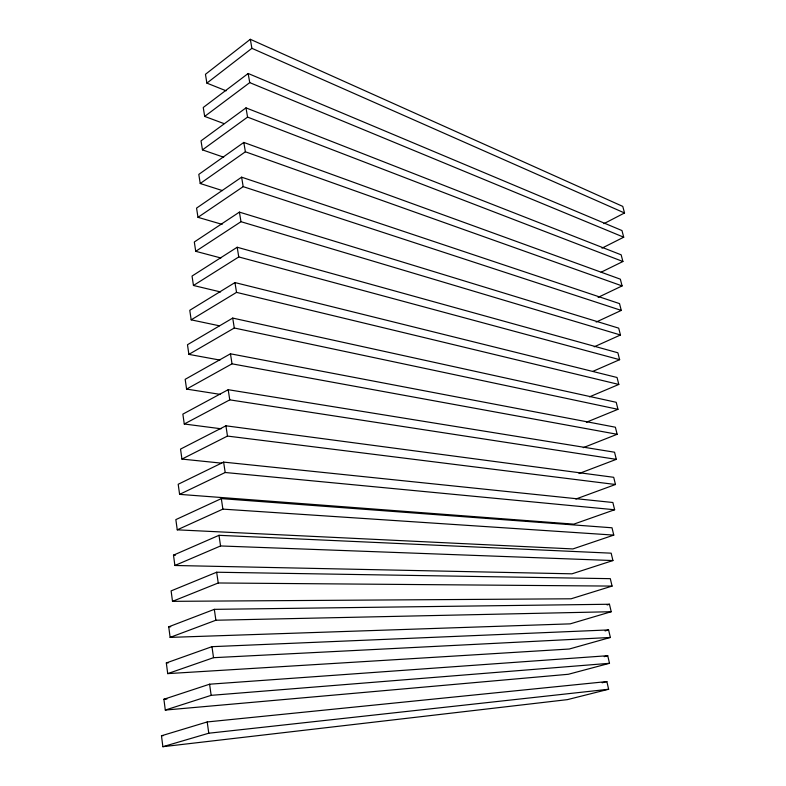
<?xml version="1.0" encoding="UTF-8"?>
<svg xmlns="http://www.w3.org/2000/svg" width="786" height="786" viewBox="0 0 786 786"><rect width="100%" height="100%" fill="white"/><g stroke="black" fill="none" stroke-linecap="round" stroke-linejoin="round"><path stroke-width="1.18" d="M603.903 223.656L624.526 212.977L622.777 206.404L250.321 39.3L205.451 74.306L206.885 83.12L226.122 90.803M206.885 83.12L251.903 48.319L624.526 212.977M601.988 248.16L623.711 237.195L621.972 230.563L248.16 73.491L203.25 107.495L204.674 116.407L224 123.608M204.674 116.407L249.742 82.618L623.711 237.195M601.143 272.192L622.905 261.512L621.156 254.821L245.989 107.869L201.029 140.851L202.454 149.871L223.676 157.21M202.454 149.871L247.57 117.104L622.905 261.512M598.117 297.363L622.09 285.917L620.341 279.177L243.807 142.433L198.799 174.394L200.224 183.511L222.448 190.595M200.224 183.511L245.389 151.786L622.09 285.917M596.181 322.054L621.274 310.411L619.525 303.612L241.616 177.184L196.559 208.103L197.984 217.329L222.124 224.374M197.984 217.329L243.188 186.646L621.274 310.411M594.236 346.803L620.459 334.993L618.7 328.145L239.406 212.122L194.309 241.99L195.724 251.314L220.895 257.985M195.724 251.314L240.988 221.701L620.459 334.993M592.644 371.464L619.633 359.683L617.875 352.776L237.185 247.256L192.039 276.053L193.454 285.485L220.571 291.95M193.454 285.485L238.767 256.943L619.633 359.683M589.529 396.832L618.808 384.452L617.049 377.486L234.955 282.577L189.77 310.293L191.175 319.843L219.323 325.787M191.175 319.843L236.537 292.372L618.808 384.452M586.405 422.229L617.973 409.319L616.214 402.304L232.715 318.084L187.481 344.72L188.886 354.378L219.923 360.086M188.886 354.378L234.287 328.008L617.973 409.319M583.271 447.666L617.148 434.285L615.379 427.211L230.455 353.798L185.172 379.324L186.587 389.09L220.512 394.425M186.587 389.09L232.027 363.83L617.148 434.285M578.997 473.555L616.312 459.348L614.544 452.215L228.195 389.699L182.863 414.124L184.268 423.998L221.102 428.783M184.268 423.998L229.767 399.858L616.312 459.348M575.843 499.041L615.467 484.5L613.709 477.308L225.916 425.806L180.534 449.101L181.939 459.083L221.701 463.17M181.939 459.083L227.478 436.073L615.467 484.5M223.617 462.109L178.196 484.264L179.601 494.365L573.809 524.144L614.632 509.75L612.864 502.5L223.617 462.109L225.189 472.494L179.601 494.365M221.318 498.609L175.848 519.615L177.253 529.833L572.906 548.933L613.778 535.099L612.009 527.789L221.318 498.609L222.88 509.122L177.253 529.833M173.49 555.152L218.999 535.315L611.164 553.177L612.933 560.546L572.002 573.819L174.885 565.488L173.49 555.152L175.455 555.211M174.885 565.488L220.561 545.956L612.933 560.546M216.661 572.228L171.112 590.895L172.507 601.339L571.088 598.794L612.078 586.091L610.309 578.663L216.661 572.228L218.233 582.986L172.507 601.339M168.725 626.815L214.323 609.347L609.455 604.247L611.223 611.724L570.184 623.858L170.12 637.387L168.725 626.815L170.709 626.766M170.12 637.387L215.885 620.233L611.223 611.724M166.318 662.942L211.965 646.672L608.59 629.92L610.368 637.466L569.26 649.02L167.713 673.622L166.318 662.942L168.322 662.834M167.713 673.622L213.527 657.686L610.368 637.466M163.901 699.255L209.597 684.203L607.725 655.701L609.504 663.305L568.347 674.28L165.296 710.063L163.901 699.255L166.917 699.019M165.296 710.063L211.149 695.345L609.504 663.305M161.474 735.775L207.209 721.951L606.861 681.58L608.639 689.253L567.423 699.628L162.869 746.7L161.474 735.775L163.498 735.558M607.116 604.945L609.455 604.247M162.869 746.7L208.771 733.22L608.639 689.253M605.082 630.922L608.59 629.92M604.208 656.654L607.725 655.701M602.164 682.788L606.861 681.58M218.233 582.986L612.078 586.091M222.88 509.122L613.778 535.099M225.189 472.494L614.632 509.75M250.321 39.3L251.903 48.319M248.16 73.491L249.742 82.618M245.989 107.869L247.57 117.104M243.807 142.433L245.389 151.786M241.616 177.184L243.188 186.646M239.406 212.122L240.988 221.701M237.185 247.256L238.767 256.943M234.955 282.577L236.537 292.372M232.715 318.084L234.287 328.008M230.455 353.798L232.027 363.83M228.195 389.699L229.767 399.858M225.916 425.806L227.478 436.073M218.999 535.315L220.561 545.956M214.323 609.347L215.885 620.233M211.965 646.672L213.527 657.686M209.597 684.203L211.149 695.345M207.209 721.951L208.771 733.22"/></g></svg>
